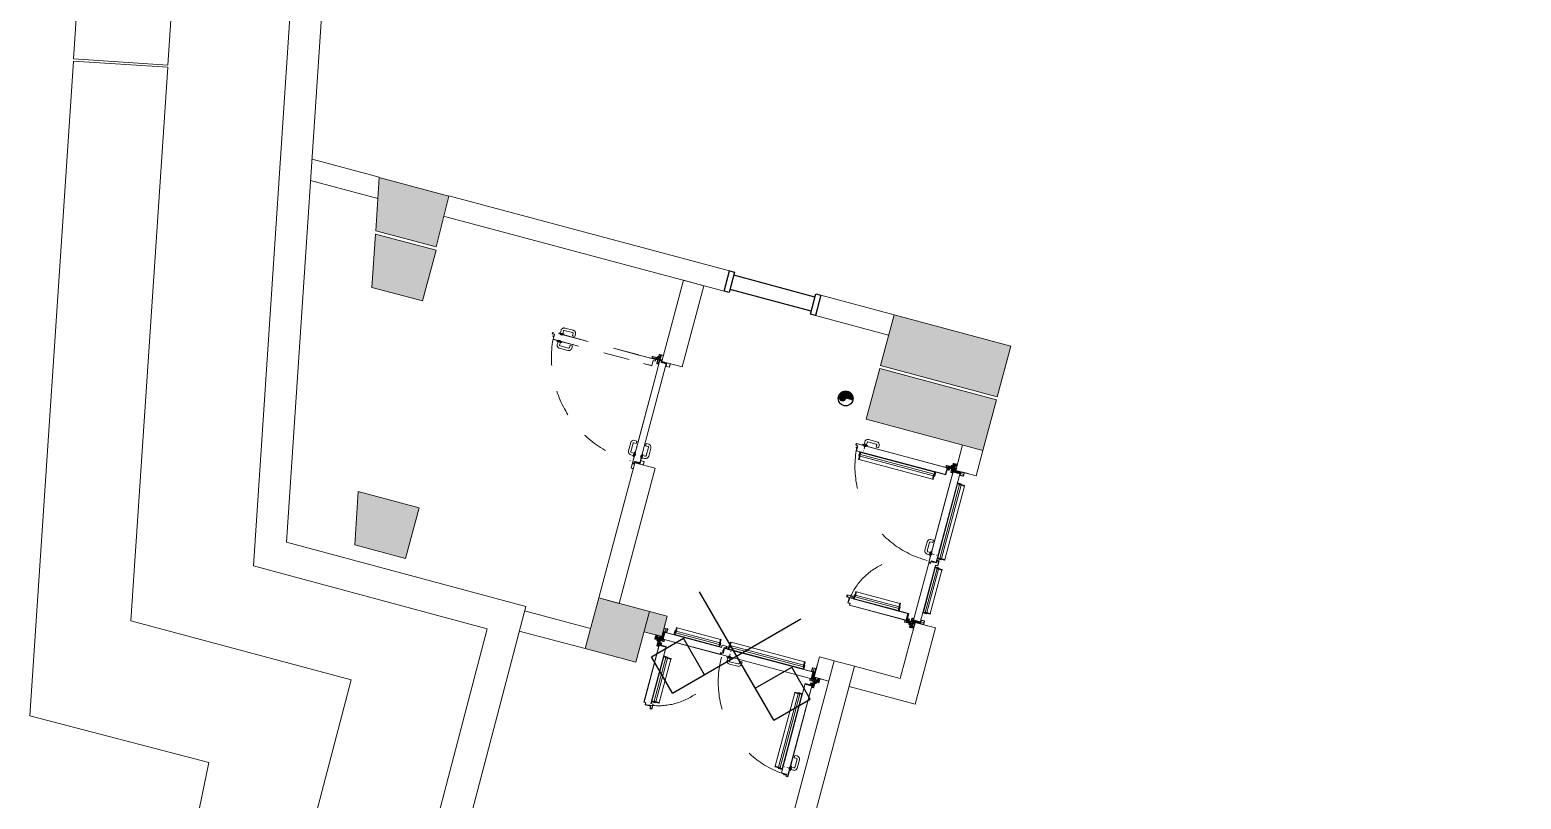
# Model space of a CAD drawing. Header units: centimetres. Extents: x 139057 to 200038, y 34824 to 80516.
# Drawn here: x 166048 to 167469, y 69560 to 70294 of the extents above; entities that cross this region are included whole.
import ezdxf

# ---------------------------------------------------------------- set-up
doc = ezdxf.new("R2010")
doc.units = ezdxf.units.CM
doc.header["$LTSCALE"] = 100
for name, pattern in [('DASHDOT', [2.35, 1.25, -0.5, 0.1, -0.5]), ('HIDDEN', [0.5, 0.25, -0.25]), ('TRATTEGGIATA', [0.75, 0.5, -0.25]), ('TRATTO-PUNTO', [1, 0.5, -0.25, 0, -0.25])]:
    doc.linetypes.add(name, pattern=pattern)
doc.layers.get('0').update_dxf_attribs({"lineweight": 0})
for name, color, linetype, lineweight in [('410_STRUTTURE_001-AM_0', 7, 'Continuous', 0), ('430_TAVOLATI_001-AM_0', 3, 'Continuous', 0), ('441_SERRAMENTI_001-AM_0', 1, 'Continuous', 0)]:
    doc.layers.add(name, color=color, linetype=linetype, lineweight=lineweight)
for name, color, linetype in [('A-100-SIMB', 2, 'Continuous'), ('A-GRIGLIATI', 8, 'Continuous'), ('FOROMETRIE AREA G', 251, 'Continuous'), ('Layer1', 7, 'Continuous'), ('Layer2', 2, 'Continuous'), ('Layer3', 7, 'Continuous'), ('P1$0$A-BYND', 7, 'Continuous')]:
    doc.layers.add(name, color=color, linetype=linetype)

# ---------------------------------------------------------------- blocks, each defined once
blk = doc.blocks.new('CRN190C')
at = {"layer": 'Layer1', "color": 9}
for p, q in [((-28, 11), (-28, -6)), ((-28, 11), (-27, 11)), ((-27, 11), (-27, -4)), ((-5, 0), (-5, -4)), ((-5, 0), (5, 0)), ((-3, 0), (-3, -4)), ((3, 0), (3, -4)), ((5, 0), (5, -4)), ((12, 11), (12, -4)), ((12, 11), (13, 11)), ((13, 11), (13, -6)), ((-28, -6), (-5, -6)), ((-27, -4), (-5, -4)), ((-5, -6), (5, -6)), ((12, -4), (5, -4)), ((5, -6), (12, -6))]:
    blk.add_line(p, q, dxfattribs=at)
for centre, radius, start, end in [((-28, -6), 0.5, 180, 270), ((-5, -4), 2, 270, 0), ((-5, -4), 0.5, 270, 0), ((5, -4), 2, 180, 270), ((5, -4), 0.5, 180, 270), ((12, -6), 0.5, 270, 0)]:
    blk.add_arc(centre, radius, start, end, dxfattribs=at)
at = {"layer": 'Layer2', "color": 9}
for p, q in [((-4, 0), (-3, 0)), ((4, 0), (3, 0)), ((-4, -1), (-3, 0)), ((-3, -2), (-4, -1)), ((-3, -2), (-4, -2)), ((-4, -3), (-3, -2)), ((-4, -2), (-3, -2)), ((-3, -4), (-4, -3)), ((-4, -5), (-3, -4)), ((-3, -4), (-4, -4)), ((-4, -4), (-3, -4)), ((-4, -5), (-4, -5)), ((3, -1), (4, 0)), ((4, -2), (3, -1)), ((4, -2), (3, -2)), ((3, -3), (4, -2)), ((3, -2), (4, -2)), ((4, -4), (3, -3)), ((4, -4), (3, -4)), ((3, -5), (4, -4)), ((3, -4), (4, -4)), ((4, -6), (4, -5)), ((4, -6), (4, -6))]:
    blk.add_line(p, q, dxfattribs=at)
blk = doc.blocks.new('COPRITESTA1C')
for p, q in [((0, 0), (0, -10)), ((0, 0), (21, 0)), ((21, 0), (21, -15)), ((-1, -10), (-1, -20)), ((-1, -10), (0, -10)), ((-1, -20), (16, -20))]:
    blk.add_line(p, q)
at = {"linetype": 'TRATTEGGIATA', "ltscale": 10}
for p, q in [((19.5, 0), (19.5, -15)), ((-1, -18.5), (16, -18.5))]:
    blk.add_line(p, q, dxfattribs=at)
blk.add_arc((16, -15), 3.5, 270, 0, dxfattribs=at)
blk.add_arc((16, -15), 5, 270, 0)
blk = doc.blocks.new('VTR0210A')
at = {"layer": 'Layer1', "color": 9}
for p, q in [((-33, -2), (-32, 4)), ((-33, 3), (-32, 4)), ((-33, 3), (-33, -2)), ((-32, -4), (-32, 4)), ((-32, 4), (-32, 3)), ((-32, 4), (-31, 3)), ((-32, 3), (-32, 4)), ((-31, -4), (-30, 4)), ((-31, 3), (-30, 4)), ((-30, -4), (-30, 4)), ((-30, 4), (-30, 3)), ((-30, 3), (-30, 4)), ((-30, 4), (-29, 3)), ((-29, -4), (-28, 4)), ((-29, 3), (-28, 4)), ((-28, -4), (-28, 4)), ((-28, 4), (-28, 3)), ((-28, 4), (-27, 3)), ((-28, 3), (-28, 4)), ((-27, -4), (-26, 4)), ((-27, 3), (-26, 4)), ((-26, -4), (-26, 4)), ((-26, 4), (-26, 3)), ((-26, 3), (-26, 4)), ((-26, 4), (-25, 3)), ((-25, -4), (-24, 4)), ((-25, 3), (-24, 4)), ((-24, 4), (-24, 3)), ((-24, -4), (-24, 4)), ((-24, 4), (-23, 3)), ((-24, 3), (-24, 4)), ((-23, -4), (-22, 4)), ((-23, 3), (-22, 4)), ((-22, -4), (-22, 4)), ((-22, 4), (-22, 3)), ((-22, 3), (-22, 4)), ((-22, 4), (-21, 3)), ((-21, -4), (-20, 4)), ((-21, 3), (-20, 4)), ((-20, -4), (-20, 4)), ((-20, 4), (-20, 3)), ((-20, 3), (-20, 4)), ((-20, 4), (-19, 3)), ((-19, -4), (-18, 4)), ((-19, 3), (-18, 4)), ((-18, -4), (-18, 4)), ((-18, 4), (-18, 3)), ((-18, 3), (-18, 4)), ((-18, 4), (-17, 3)), ((-17, -4), (-16, 4)), ((-17, 3), (-16, 4)), ((-16, -4), (-16, 4)), ((-16, 4), (-16, 3)), ((-16, 3), (-16, 4)), ((-16, 4), (-15, 3)), ((-15, -4), (-14, 4)), ((-15, 3), (-14, 4)), ((-14, -4), (-14, 4)), ((-14, 4), (-14, 3)), ((-14, 4), (-13, 3)), ((-14, 3), (-14, 4)), ((-13, -4), (-12, 4)), ((-13, 3), (-12, 4)), ((-12, -4), (-12, 4)), ((-12, 4), (-12, 3)), ((-12, 4), (-11, 3)), ((-12, 3), (-12, 4)), ((-11, -4), (-10, 4)), ((-11, 3), (-10, 4)), ((-10, 4), (-10, 3)), ((-10, 3), (-10, 4)), ((-8, 4), (-9, 4)), ((-8, 6), (-1, 6)), ((-8, 6), (-8, -6)), ((-5, 3), (-6, 0)), ((-6, 0), (-5, -3)), ((-5, 3), (-5, -3)), ((0, 3), (-5, 3)), ((0, 6), (0, -6)), ((-33, -2), (-32, -4)), ((-32, -4), (-32, -3)), ((-32, -3), (-31, -4)), ((-31, -4), (-30, -3)), ((-30, -3), (-30, -4)), ((-30, -4), (-30, -3)), ((-30, -3), (-29, -4)), ((-29, -4), (-28, -3)), ((-28, -3), (-28, -4)), ((-28, -3), (-27, -4)), ((-28, -4), (-28, -3)), ((-27, -4), (-26, -3)), ((-26, -3), (-26, -4)), ((-26, -4), (-26, -3)), ((-26, -3), (-25, -4)), ((-25, -4), (-24, -3)), ((-24, -3), (-24, -4)), ((-24, -3), (-23, -4)), ((-24, -4), (-24, -3)), ((-23, -4), (-22, -3)), ((-22, -3), (-22, -4)), ((-22, -3), (-21, -4)), ((-22, -4), (-22, -3)), ((-21, -4), (-20, -3)), ((-20, -3), (-20, -4)), ((-20, -3), (-19, -4)), ((-20, -4), (-20, -3)), ((-19, -4), (-18, -3)), ((-18, -3), (-17, -4)), ((-18, -4), (-18, -3)), ((-18, -3), (-18, -4)), ((-17, -4), (-16, -3)), ((-16, -3), (-16, -4)), ((-16, -3), (-15, -4)), ((-16, -4), (-16, -3)), ((-15, -4), (-14, -3)), ((-14, -3), (-13, -4)), ((-14, -3), (-14, -4)), ((-14, -4), (-14, -3)), ((-13, -4), (-12, -3)), ((-12, -3), (-12, -4)), ((-12, -3), (-11, -4)), ((-12, -4), (-12, -3)), ((-11, -4), (-10, -3)), ((-10, -3), (-10, -4)), ((-8, -4), (-10, -4)), ((-8, -6), (-1, -6)), ((0, -3), (-5, -3))]:
    blk.add_line(p, q, dxfattribs=at)
for centre, start, end in [((-32, 3), 153.4349, 180), ((-9, 3), 90, 153.4349), ((-1, 6), 0, 90), ((-32, -2), 180, 206.5651), ((-10, -3), 206.5651, 270), ((-1, -6), 270, 0)]:
    blk.add_arc(centre, 0.8, start, end, dxfattribs=at)
at = {"layer": 'Layer3', "color": 9, "linetype": 'TRATTEGGIATA', "ltscale": 3}
for p, q in [((1, 0), (-37, 0)), ((-32, -3), (-31, 3)), ((-32, -3), (-32, 3)), ((-30, -3), (-30, 3)), ((-30, -3), (-29, 3)), ((-28, -3), (-28, 3)), ((-28, -3), (-27, 3)), ((-26, -3), (-26, 3)), ((-26, -3), (-25, 3)), ((-24, -3), (-24, 3)), ((-24, -3), (-23, 3)), ((-22, -3), (-22, 3)), ((-22, -3), (-21, 3)), ((-20, -3), (-20, 3)), ((-20, -3), (-19, 3)), ((-18, -3), (-18, 3)), ((-18, -3), (-17, 3)), ((-16, -3), (-16, 3)), ((-16, -3), (-15, 3)), ((-14, -3), (-14, 3)), ((-14, -3), (-13, 3)), ((-12, -3), (-12, 3)), ((-12, -3), (-11, 3)), ((-10, -3), (-10, 3))]:
    blk.add_line(p, q, dxfattribs=at)
blk = doc.blocks.new('COPRITESTA2C')
for p, q in [((0, 0), (44, 0)), ((0, 0), (0, -10)), ((44, 0), (44, -15)), ((-1, -10), (-1, -20)), ((-1, -10), (0, -10)), ((-1, -20), (39, -20))]:
    blk.add_line(p, q)
at = {"linetype": 'TRATTEGGIATA', "ltscale": 10}
for p, q in [((42.5, 0), (42.5, -15)), ((-1, -18.5), (39, -18.5))]:
    blk.add_line(p, q, dxfattribs=at)
blk.add_arc((39, -15), 5, 270, 0)
blk.add_arc((39, -15), 3.5, 270, 0, dxfattribs=at)
blk = doc.blocks.new('rf')
at = {"layer": 'Layer1', "color": 9, "linetype": 'Continuous'}
for p, q in [((-5, -126), (-5, 0)), ((0, 0), (-5, 0)), ((0, -125), (0, 0)), ((8, -130), (-1, -130)), ((7, -125), (0, -125)), ((12, -117), (7, -117)), ((7, -125), (7, -117)), ((30, -130), (8, -130)), ((12, -126), (12, -117)), ((24, -125), (12, -125)), ((24, -126), (24, -117)), ((29, -117), (24, -117)), ((31, -130), (28, -130)), ((29, -125), (29, -117)), ((30, -125), (29, -125)), ((30, -125), (30, -103)), ((35, -103), (30, -103)), ((35, -126), (35, -103))]:
    blk.add_line(p, q, dxfattribs=at)
for centre, start, end in [((-1, -126), 180, 270), ((8, -126), 270, 0), ((28, -126), 180, 270), ((31, -126), 270, 0)]:
    blk.add_arc(centre, 4, start, end, dxfattribs=at)
at = {"layer": 'Layer2', "color": 9, "linetype": 'Continuous'}
for p, q in [((12, -117), (10, -118)), ((10, -118), (12, -119)), ((12, -119), (10, -120)), ((10, -120), (12, -121)), ((12, -121), (10, -122)), ((10, -122), (12, -123)), ((12, -123), (10, -124)), ((10, -124), (12, -125)), ((12, -125), (10, -126)), ((10, -126), (11, -127)), ((11, -127), (10, -128)), ((10, -128), (11, -128)), ((25, -117), (24, -118)), ((24, -118), (26, -118)), ((26, -118), (24, -120)), ((26, -120), (24, -122)), ((24, -120), (26, -120)), ((24, -122), (26, -122)), ((26, -122), (24, -124)), ((26, -124), (24, -126)), ((24, -124), (26, -124)), ((24, -126), (26, -126)), ((26, -126), (25, -127)), ((25, -128), (26, -128)), ((26, -128), (26, -129))]:
    blk.add_line(p, q, dxfattribs=at)
blk = doc.blocks.new('PORTA 150')
at = {"linetype": 'Continuous', "ltscale": 10}
for p, q in [((0, 1494), (0, 1590)), ((-45, 1525), (-42, 1525)), ((-44, 1524), (-44, 1526)), ((-34, 1517), (-26, 1514)), ((-32, 1517), (-26, 1514)), ((-32, 1517), (-26, 1514)), ((-31, 1530), (-24, 1533)), ((-31, 1520), (-24, 1516)), ((-28, 1511), (-28, 1472)), ((-25, 1513), (-25, 1472)), ((-25, 1513), (-25, 1472)), ((-22, 1516), (-22, 1556)), ((-22, 1535), (-20, 1535)), ((-22, 1524), (-20, 1524)), ((-20, 1516), (-22, 1516)), ((-22, 920), (-22, 1508)), ((-3, 1508), (-22, 1508)), ((-21, 921), (-21, 1507)), ((-4, 1507), (-21, 1507)), ((-20, 1516), (-20, 1556)), ((-4, 1505), (-20, 1505)), ((-20, 1504), (-20, 1505)), ((-5, 1504), (-20, 1504)), ((-19, 1559), (0, 1559)), ((0, 1557), (-19, 1557)), ((-19, 1515), (-3, 1515)), ((-19, 1514), (-3, 1514)), ((-5, 1487), (-5, 1504)), ((45, 1487), (-5, 1487)), ((-4, 1488), (-4, 1507)), ((-3, 1492), (-4, 1492)), ((45, 1488), (-4, 1488)), ((-3, 1508), (-3, 1492)), ((-2, 1494), (-2, 1513)), ((-2, 1513), (0, 1513)), ((0, 1500), (-2, 1500)), ((0, 1500), (120, 1500)), ((2, 1493), (5, 1495)), ((6, 1493), (3, 1492)), ((6, 1495), (47, 1495)), ((47, 1494), (6, 1494)), ((12, 1493), (12, 1491)), ((42, 1493), (12, 1493)), ((42, 1491), (12, 1491)), ((23, 1498), (21, 1495)), ((24, 1497), (22, 1494)), ((23, 1498), (32, 1498)), ((24, 1497), (23, 1498)), ((31, 1497), (24, 1497)), ((31, 1497), (32, 1498)), ((31, 1497), (33, 1494)), ((32, 1498), (34, 1495)), ((42, 1493), (42, 1491)), ((45, 925), (45, 1488)), ((45, 924), (45, 1487)), ((48, 1466), (48, 1495)), ((50, 1492), (50, 1466)), ((51, 1465), (80, 1465)), ((80, 1463), (51, 1463)), ((53, 1465), (53, 1463)), ((79, 1465), (79, 1463)), ((82, 1466), (82, 1495)), ((82, 1466), (82, 1495)), ((82, 1495), (83, 1495)), ((83, 1466), (83, 1500)), ((84, 1381), (84, 952)), ((117, 1381), (117, 952)), ((-22, 920), (-4, 920)), ((-22, -8), (-22, 913)), ((-3, 913), (-22, 913)), ((-21, 921), (-3, 921)), ((-21, -7), (-21, 913)), ((-4, 913), (-21, 913)), ((-5, 910), (-20, 910)), ((-20, 910), (-20, 910)), ((-4, 910), (-20, 910)), ((-5, 910), (-5, 893)), ((45, 893), (-5, 893)), ((-4, 920), (-4, 900)), ((-4, 893), (-4, 913)), ((-4, 900), (14, 900)), ((-3, 898), (-4, 898)), ((45, 893), (-4, 893)), ((-3, 921), (-3, 900)), ((-3, 898), (-3, 913)), ((-3, 900), (14, 900)), ((31, 894), (7, 894)), ((7, 894), (7, 893)), ((14, 894), (14, 905)), ((17, 905), (14, 905)), ((17, 894), (17, 905)), ((27, 894), (17, 904)), ((20, 900), (51, 900)), ((21, 900), (50, 900)), ((27, 894), (27, 894)), ((31, 894), (31, 894)), ((31, 894), (31, 893)), ((68, 925), (45, 925)), ((67, 924), (45, 924)), ((45, 13), (45, 893)), ((45, 12), (45, 893)), ((48, 880), (62, 880)), ((48, 880), (48, 873)), ((68, 873), (48, 873)), ((54, 879), (49, 879)), ((49, 879), (49, 874)), ((67, 874), (49, 874)), ((50, 900), (50, 880)), ((51, 900), (51, 881)), ((51, 881), (62, 881)), ((54, 880), (54, 879)), ((62, 881), (62, 880)), ((67, 924), (67, 874)), ((68, 925), (68, 873)), ((84, 124), (84, 848)), ((117, 124), (117, 848)), ((-28, -11), (-28, 28)), ((-25, 30), (-22, 30)), ((-25, -13), (-25, 30)), ((-25, -13), (-25, 28)), ((-5, 13), (-5, -4)), ((45, 13), (-5, 13)), ((-4, -7), (-4, 12)), ((45, 12), (-4, 12)), ((-3, 8), (-4, 8)), ((-3, -8), (-3, 8)), ((-2, 6), (-2, -13)), ((0, -90), (0, 6)), ((0, 0), (120, 0)), ((2, 7), (5, 5)), ((6, 7), (3, 8)), ((47, 6), (6, 6)), ((6, 5), (47, 5)), ((23, 2), (21, 5)), ((24, 3), (22, 6)), ((24, 3), (23, 2)), ((23, 2), (32, 2)), ((31, 3), (24, 3)), ((31, 3), (33, 6)), ((31, 3), (32, 2)), ((32, 2), (34, 5)), ((48, 34), (48, 8)), ((50, 8), (50, 34)), ((80, 37), (51, 37)), ((51, 35), (80, 35)), ((53, 35), (53, 37)), ((79, 35), (79, 37)), ((82, 34), (82, 5)), ((82, 5), (83, 5)), ((83, 0), (83, 34)), ((-45, -25), (-42, -25)), ((-44, -24), (-44, -26)), ((-36, -15), (-28, -11)), ((-34, -17), (-26, -14)), ((-32, -17), (-26, -14)), ((-32, -17), (-26, -14)), ((-32, -33), (-26, -36)), ((-31, -20), (-24, -16)), ((-31, -30), (-24, -33)), ((-31, -34), (-26, -36)), ((-28, -38), (-28, -53)), ((-25, -53), (-28, -53)), ((-25, -37), (-25, -53)), ((-25, -37), (-25, -55)), ((-25, -55), (-22, -55)), ((-22, -37), (-22, -55)), ((-4, -7), (-21, -7)), ((-3, -8), (-22, -8)), ((-22, -56), (-22, -16)), ((-20, -16), (-22, -16)), ((-22, -24), (-20, -24)), ((-22, -35), (-20, -35)), ((-5, -4), (-20, -4)), ((-20, -4), (-20, -5)), ((-4, -5), (-20, -5)), ((-20, -56), (-20, -16)), ((-19, -14), (-3, -14)), ((-19, -15), (-3, -15)), ((0, -57), (-19, -57)), ((-19, -59), (0, -59)), ((-2, -13), (0, -13))]:
    blk.add_line(p, q, dxfattribs=at)
at = {"color": 252, "linetype": 'Continuous', "ltscale": 10}
for p, q in [((-695, 1413), (-695, 1433)), ((-688, 1433), (-695, 1433)), ((-694, 1414), (-694, 1432)), ((-689, 1432), (-694, 1432)), ((-689, 1428), (-689, 1432)), ((-688, 1428), (-689, 1428)), ((-688, 1420), (-688, 1433)), ((-669, 1432), (-688, 1432)), ((-687, 1431), (-687, 1420)), ((-668, 1431), (-687, 1431)), ((-648, 1485), (-669, 1485)), ((-669, 1485), (-669, 1432)), ((-647, 1484), (-668, 1484)), ((-668, 1484), (-668, 1431)), ((-61, 1503), (-648, 1503)), ((-648, 1503), (-648, 1485)), ((-62, 1502), (-647, 1502)), ((-647, 1502), (-647, 1484)), ((-644, 1414), (-644, 1437)), ((-643, 1413), (-643, 1436)), ((-82, 1436), (-643, 1436)), ((-81, 1435), (-643, 1435)), ((-628, 1398), (-628, 1436)), ((-622, 1363), (-622, 1436)), ((-619, 1413), (-619, 1436)), ((-184, 1432), (-619, 1432)), ((-184, 1413), (-184, 1435)), ((-181, 1362), (-181, 1435)), ((-175, 1397), (-175, 1435)), ((-82, 1436), (-82, 1486)), ((-82, 1486), (-64, 1486)), ((-81, 1435), (-81, 1486)), ((-62, 1486), (-81, 1486)), ((-76, 1485), (-76, 1486)), ((-61, 1485), (-76, 1485)), ((-64, 1501), (-64, 1501)), ((-64, 1486), (-64, 1501)), ((-64, 1486), (-64, 1501)), ((-62, 1486), (-62, 1502)), ((-61, 1485), (-61, 1503)), ((-643, 1413), (-695, 1413)), ((-644, 1414), (-694, 1414)), ((-687, 1420), (-688, 1420)), ((-627, 1397), (-622, 1397)), ((-617, 1362), (-621, 1362)), ((-616, 1413), (-619, 1413)), ((-616, 1363), (-616, 1413)), ((-185, 1412), (-616, 1412)), ((-187, 1396), (-616, 1396)), ((-187, 1362), (-616, 1362)), ((-187, 1362), (-187, 1412)), ((-186, 1361), (-182, 1361)), ((-176, 1396), (-181, 1396)), ((-982, 15), (-982, -3)), ((-966, 15), (-982, 15)), ((-981, 14), (-981, -2)), ((-981, 14), (-962, 14)), ((-979, 14), (-979, -1)), ((-978, 14), (-978, -1)), ((-978, 14), (-961, 14)), ((-962, 35), (-973, 35)), ((-973, 35), (-973, 32)), ((-962, 32), (-973, 32)), ((-962, 46), (-972, 35)), ((-966, 15), (-966, 14)), ((-962, 65), (-81, 65)), ((-962, 65), (-962, 14)), ((-962, 64), (-82, 64)), ((-962, 46), (-962, 46)), ((-961, 64), (-961, 14)), ((-928, 103), (-928, 65)), ((-927, 104), (-922, 104)), ((-922, 138), (-922, 65)), ((-917, 139), (-921, 139)), ((-919, 88), (-919, 65)), ((-916, 88), (-919, 88)), ((-190, 68), (-919, 68)), ((-916, 138), (-916, 88)), ((-193, 105), (-916, 105)), ((-191, 89), (-916, 89)), ((-193, 138), (-193, 89)), ((-190, 88), (-190, 65)), ((-187, 138), (-187, 65)), ((-182, 105), (-187, 105)), ((-181, 104), (-181, 65)), ((-82, 64), (-82, 14)), ((-82, 14), (-64, 14)), ((-81, 65), (-81, 14)), ((-81, 14), (-62, 14)), ((-61, 15), (-76, 15)), ((-76, 15), (-76, 14)), ((-64, 14), (-64, -1)), ((-64, 14), (-64, -1)), ((-62, 14), (-62, -2)), ((-61, 15), (-61, -3)), ((-61, -3), (-982, -3)), ((-62, -2), (-981, -2)), ((-979, -1), (-978, -1)), ((-99, -6), (-99, -3)), ((-56, -6), (-99, -6)), ((-56, -7), (-97, -7)), ((-97, -7), (-97, -10)), ((-57, -10), (-97, -10)), ((-64, -1), (-64, -1)), ((-53, -17), (-57, -10)), ((-51, -14), (-55, -7)), ((-51, -15), (-55, -7)), ((-52, -13), (-55, -7)), ((-49, -12), (-52, -6))]:
    blk.add_line(p, q, dxfattribs=at)
at = {"color": 252}
for p, q in [((-56, 1506), (-99, 1506)), ((-99, 1506), (-99, 1503)), ((-56, 1503), (-99, 1503)), ((-57, 1510), (-97, 1510)), ((-97, 1507), (-97, 1510)), ((-56, 1507), (-97, 1507)), ((-53, 1517), (-57, 1510)), ((-51, 1515), (-55, 1507)), ((-51, 1514), (-55, 1507)), ((-52, 1513), (-55, 1507)), ((-49, 1512), (-52, 1506)), ((-56, -3), (-99, -3))]:
    blk.add_line(p, q, dxfattribs=at)
for p, q in [((-36, 1515), (-28, 1511)), ((-32, 1536), (-28, 1538)), ((-32, 1533), (-26, 1536)), ((-31, 1534), (-26, 1536)), ((-28, 1538), (-28, 1553)), ((-25, 1553), (-28, 1553)), ((-25, 1472), (-28, 1472)), ((-25, 1537), (-25, 1555)), ((-25, 1555), (-22, 1555)), ((-25, 1537), (-25, 1553)), ((-25, 1472), (-22, 1472)), ((-22, 1537), (-22, 1555)), ((-22, 1513), (-22, 1470)), ((-25, 28), (-28, 28)), ((-22, -13), (-22, 30))]:
    blk.add_line(p, q)
at = {"color": 9, "linetype": 'Continuous', "ltscale": 10}
for p, q in [((83, 1393), (45, 1393)), ((117, 1387), (45, 1387)), ((67, 1384), (45, 1384)), ((49, 1384), (49, 949)), ((68, 1383), (68, 949)), ((117, 1381), (68, 1381)), ((84, 1392), (84, 1387)), ((118, 1382), (118, 1386)), ((68, 949), (45, 949)), ((117, 946), (45, 946)), ((83, 940), (45, 940)), ((83, 860), (45, 860)), ((117, 854), (45, 854)), ((117, 952), (68, 952)), ((84, 941), (84, 946)), ((84, 859), (84, 854)), ((118, 951), (118, 947)), ((118, 849), (118, 853)), ((68, 851), (45, 851)), ((49, 121), (49, 851)), ((68, 122), (68, 851)), ((117, 848), (68, 848)), ((-193, 138), (-916, 138)), ((-192, 139), (-188, 139)), ((12, 7), (12, 9)), ((42, 9), (12, 9)), ((42, 7), (12, 7)), ((42, 7), (42, 9)), ((67, 121), (45, 121)), ((117, 118), (45, 118)), ((83, 112), (45, 112)), ((117, 124), (68, 124)), ((84, 113), (84, 118)), ((118, 123), (118, 119)), ((-32, -36), (-28, -38))]:
    blk.add_line(p, q, dxfattribs=at)
at = {"linetype": 'Continuous'}
for p, q in [((45, 956), (45, 986)), ((-31, 837), (-19, 837)), ((-31, 821), (-19, 821))]:
    blk.add_line(p, q, dxfattribs=at)
at = {"color": 9, "linetype": 'Continuous'}
for p, q in [((-88, 811), (-88, 729)), ((-65, 811), (-65, 729)), ((-32, 841), (-58, 841)), ((-32, 818), (-58, 818)), ((-35, 722), (-58, 722)), ((-35, 722), (-35, 699)), ((-31, 809), (-31, 850)), ((-31, 819), (-31, 840)), ((-31, 839), (-31, 819)), ((-30, 809), (-30, 850)), ((-22, 852), (-29, 852)), ((-22, 851), (-29, 851)), ((-22, 808), (-29, 808)), ((-22, 807), (-29, 807)), ((-23, 841), (-23, 817)), ((-23, 841), (-22, 841)), ((-23, 817), (-22, 817)), ((-22, 851), (-22, 852)), ((-22, 841), (-22, 817)), ((-22, 807), (-22, 808)), ((-21, 841), (-21, 817)), ((-21, 841), (-20, 841)), ((-21, 817), (-20, 817)), ((-20, 841), (-20, 817)), ((-20, 840), (-20, 818)), ((-20, 840), (-19, 840)), ((-20, 818), (-19, 818)), ((-19, 840), (-19, 818)), ((-19, 839), (-19, 820)), ((-19, 839), (-17, 839)), ((-19, 820), (-17, 820)), ((-16, 838), (-16, 821)), ((-35, 699), (-58, 699))]:
    blk.add_line(p, q, dxfattribs=at)
at = {"linetype": 'DASHDOT', "ltscale": 0.4}
blk.add_line((-41, 829), (51, 829), dxfattribs=at)
at = {"color": 252, "linetype": 'Continuous'}
for p, q in [((-962, 51), (-962, 51)), ((-962, 51), (-962, 51)), ((-907, 0), (-907, 2)), ((-906, 3), (-889, 3)), ((-888, 0), (-888, 2)), ((-920, -3), (-920, -10)), ((-919, -3), (-920, -3)), ((-919, -3), (-919, -10)), ((-877, -11), (-918, -11)), ((-877, -12), (-918, -12)), ((-910, -2), (-886, -2)), ((-910, -3), (-910, -2)), ((-910, -3), (-886, -3)), ((-910, -3), (-886, -3)), ((-910, -4), (-910, -3)), ((-910, -4), (-886, -4)), ((-909, 0), (-887, 0)), ((-909, -1), (-909, 0)), ((-909, -1), (-887, -1)), ((-909, -14), (-909, -39)), ((-908, -12), (-888, -12)), ((-887, -13), (-908, -13)), ((-907, 0), (-888, 0)), ((-906, -13), (-906, 0)), ((-890, -13), (-890, 0)), ((-887, -1), (-887, 0)), ((-886, -3), (-886, -2)), ((-886, -4), (-886, -3)), ((-886, -14), (-886, -39)), ((-879, -46), (-798, -46)), ((-879, -69), (-798, -69)), ((-877, -3), (-877, -10)), ((-875, -3), (-877, -3)), ((-875, -3), (-875, -10)), ((-791, -16), (-768, -16)), ((-791, -16), (-791, -39)), ((-768, -16), (-768, -39))]:
    blk.add_line(p, q, dxfattribs=at)
at = {"color": 252, "linetype": 'DASHDOT', "ltscale": 0.4}
blk.add_line((-898, -22), (-898, 70), dxfattribs=at)
at = {"color": 9, "linetype": 'Continuous', "ltscale": 10}
for points in [[(50, 1496), (50, 1481), (82, 1481), (82, 1496)], [(50, 1481), (50, 1466), (82, 1466), (82, 1481)], [(50, 19), (50, 34), (82, 34), (82, 19)], [(50, 4), (50, 19), (82, 19), (82, 4)]]:
    blk.add_lwpolyline(points, close=True, dxfattribs=at)
at = {"linetype": 'Continuous', "ltscale": 10}
for centre, radius in [((-44, 1525), 9), ((-44, 1525), 7.5), ((-44, 1525), 7.25), ((-44, -25), 9), ((-44, -25), 7.5), ((-44, -25), 7.25)]:
    blk.add_circle(centre, radius, dxfattribs=at)
at = {"linetype": 'HIDDEN', "ltscale": 20}
for centre, radius, start, end in [((-43, 1525), 625, 183.671, 269.5843), ((-44, -25), 925, 90, 177.5141)]:
    blk.add_arc(centre, radius, start, end, dxfattribs=at)
at = {"linetype": 'Continuous', "ltscale": 10}
for centre, radius, start, end in [((-44, 1525), 12.5, 66.6025, 18.12), ((-44, 1525), 9.5, 66.6025, 18.12), ((-31, 1529), 4, 115.7983, 198.12), ((-31, 1521), 4, 228.9946, 244.2017), ((-31, 1529), 1, 115.7983, 198.12), ((-31, 1521), 1, 161.88, 244.2017), ((-26, 1513), 1, 0, 64.2017), ((-26, 1513), 4, 0, 64.2017), ((-19, 1556), 3, 90, 180), ((-19, 1517), 3, 180, 270), ((-19, 1556), 1.5, 90, 180), ((-19, 1517), 1.5, 180, 270), ((-3, 1512), 3, 0, 90), ((-3, 1512), 1.5, 0, 90), ((1, 1494), 3, 180, 305), ((1, 1494), 1.5, 180, 305), ((6, 1492), 3, 90, 125), ((6, 1492), 1.5, 90, 125), ((20, 1497), 1.5, 270, 315), ((20, 1497), 3, 270, 315), ((35, 1497), 3, 225, 270), ((35, 1497), 1.5, 225, 270), ((47, 1492), 3, 0, 90), ((47, 1492), 1.5, 0, 90), ((51, 1466), 3, 180, 270), ((51, 1466), 1.5, 180, 270), ((80, 1466), 1.5, 270, 0), ((80, 1466), 3, 270, 0), ((1, 6), 3, 55, 180), ((1, 6), 1.5, 55, 180), ((6, 8), 3, 235, 270), ((6, 8), 1.5, 235, 270), ((20, 3), 3, 45, 90), ((20, 3), 1.5, 45, 90), ((35, 3), 3, 90, 135), ((35, 3), 1.5, 90, 135), ((47, 8), 1.5, 270, 0), ((47, 8), 3, 270, 0), ((51, 34), 3, 90, 180), ((51, 34), 1.5, 90, 180), ((80, 34), 3, 0, 90), ((80, 34), 1.5, 0, 90), ((-44, -25), 12.5, 341.88, 293.3975), ((-44, -25), 9.5, 341.88, 293.3975), ((-35, -44), 11, 64.2017, 113.3975), ((-35, -44), 8, 64.2017, 113.3975), ((-31, -29), 4, 161.88, 244.2017), ((-31, -21), 4, 115.7983, 131.0054), ((-31, -21), 1, 115.7983, 198.12), ((-26, -37), 1, 0, 64.2017), ((-26, -37), 0.8, 0, 64.2017), ((-26, -37), 4, 0, 64.2017), ((-19, -17), 3, 90, 180), ((-19, -56), 3, 180, 270), ((-19, -17), 1.5, 90, 180), ((-19, -56), 1.5, 180, 270), ((-3, -12), 1.5, 270, 0), ((-3, -12), 3, 270, 0)]:
    blk.add_arc(centre, radius, start, end, dxfattribs=at)
at = {"color": 252}
blk.add_arc((-56, 1507), 4, 270, 334.2017, dxfattribs=at)
for centre, radius, start, end in [((-35, 1544), 11, 246.6025, 295.7983), ((-35, 1544), 8, 246.6025, 295.7983), ((-26, 1537), 0.8, 295.7983, 0), ((-26, 1537), 1, 295.7983, 0), ((-26, 1513), 0.8, 0, 64.2017), ((-26, 1537), 4, 295.7983, 0), ((-26, -13), 1, 295.7983, 0), ((-26, -13), 0.8, 295.7983, 0), ((-26, -13), 4, 295.7983, 0)]:
    blk.add_arc(centre, radius, start, end)
at = {"color": 252, "linetype": 'Continuous', "ltscale": 10}
for centre, radius, start, end in [((-627, 1398), 1, 180, 270), ((-621, 1363), 1, 180, 270), ((-617, 1363), 1, 270, 0), ((-186, 1362), 1, 180, 270), ((-185, 1413), 1, 270, 0), ((-182, 1362), 1, 270, 0), ((-176, 1397), 1, 270, 0), ((-927, 103), 1, 90, 180), ((-921, 138), 1, 90, 180), ((-917, 138), 1, 0, 90), ((-191, 88), 1, 0, 90), ((-182, 104), 1, 0, 90), ((-56, -7), 4, 25.7983, 90)]:
    blk.add_arc(centre, radius, start, end, dxfattribs=at)
at = {"color": 9, "linetype": 'Continuous', "ltscale": 10}
for centre, start, end in [((67, 1383), 0, 90), ((83, 1392), 0, 90), ((117, 1386), 0, 90), ((117, 1382), 270, 0), ((83, 941), 270, 0), ((83, 859), 0, 90), ((117, 951), 0, 90), ((117, 947), 270, 0), ((117, 853), 0, 90), ((117, 849), 270, 0), ((-192, 138), 90, 180), ((-188, 138), 0, 90), ((67, 122), 270, 0), ((83, 113), 270, 0), ((117, 123), 0, 90), ((117, 119), 270, 0), ((-31, -29), 161.88, 244.2017)]:
    blk.add_arc(centre, 1, start, end, dxfattribs=at)
at = {"color": 9, "linetype": 'Continuous'}
for centre, radius, start, end in [((-58, 811), 30, 90, 180), ((-58, 729), 30, 180, 270), ((-58, 811), 7, 90, 180), ((-58, 729), 7, 180, 270), ((-32, 840), 1, 0, 90), ((-32, 819), 1, 270, 0), ((-29, 850), 2, 90, 180), ((-29, 809), 2, 180, 270), ((-29, 850), 0.8, 90, 180), ((-29, 809), 0.8, 180, 270), ((-17, 838), 1, 0, 90), ((-17, 821), 1, 270, 0)]:
    blk.add_arc(centre, radius, start, end, dxfattribs=at)
at = {"color": 252, "linetype": 'Continuous'}
for centre, radius, start, end in [((-906, 2), 1, 90, 180), ((-889, 2), 1, 0, 90), ((-918, -10), 2, 180, 270), ((-918, -10), 0.8, 180, 270), ((-908, -14), 1, 90, 180), ((-879, -39), 30, 180, 270), ((-887, -14), 1, 0, 90), ((-879, -39), 7, 180, 270), ((-877, -10), 0.8, 270, 0), ((-877, -10), 2, 270, 0), ((-798, -39), 30, 270, 0), ((-798, -39), 7, 270, 0)]:
    blk.add_arc(centre, radius, start, end, dxfattribs=at)
at = {"color": 252, "linetype": 'Continuous', "ltscale": 10}
for name, p, rotation in [('COPRITESTA2C', (-56, 1503), 180), ('VTR0210A', (-75, 1520), 90.00000016008258)]:
    blk.add_blockref(name, p, dxfattribs=dict(at, rotation=rotation))
at = {"color": 252, "linetype": 'Continuous', "extrusion": (0, 0, -1), "xscale": 0.5, "yscale": 0.5, "zscale": -0.5, "rotation": 180}
blk.add_blockref('rf', (84, 1436), dxfattribs=at)
at = {"linetype": 'Continuous', "ltscale": 10}
for name, p, rotation in [('COPRITESTA2C', (-22, 1512), 270.0000001600825), ('VTR0210A', (-38, 1493), 180), ('VTR0210A', (-38, 1544), 180), ('COPRITESTA1C', (-21, -38), 270.0000001600825)]:
    blk.add_blockref(name, p, dxfattribs=dict(at, rotation=rotation))
at = {"linetype": 'Continuous', "ltscale": 10, "extrusion": (0, 0, -1), "zscale": -1, "rotation": 89.99999983991745}
for name, p in [('COPRITESTA1C', (21, 1538)), ('CRN190C', (14, 1544)), ('COPRITESTA2C', (22, -12))]:
    blk.add_blockref(name, p, dxfattribs=at)
at = {"linetype": 'Continuous', "extrusion": (0, 0, -1), "xscale": 0.5, "yscale": 0.5, "zscale": -0.5, "rotation": 89.99999978655659}
blk.add_blockref('rf', (-44, 1484), dxfattribs=at)
at = {"color": 252, "linetype": 'Continuous', "xscale": 0.5, "yscale": 0.5, "zscale": 0.5}
blk.add_blockref('rf', (-84, 64), dxfattribs=at)
at = {"color": 252, "linetype": 'Continuous', "ltscale": 10, "extrusion": (0, 0, -1), "zscale": -1, "rotation": 269.9999998399175}
blk.add_blockref('VTR0210A', (75, -20), dxfattribs=at)
at = {"color": 9, "linetype": 'Continuous', "ltscale": 10, "extrusion": (0, 0, -1), "zscale": -1}
blk.add_blockref('VTR0210A', (38, 7), dxfattribs=at)
at = {"color": 9, "linetype": 'Continuous', "ltscale": 10, "xscale": 0.5, "yscale": 0.5, "zscale": 0.5, "rotation": 270.0000002134434}
blk.add_blockref('rf', (44, 16), dxfattribs=at)
at = {"color": 252, "linetype": 'Continuous', "ltscale": 10, "extrusion": (0, 0, -1), "zscale": -1}
blk.add_blockref('COPRITESTA2C', (56, -3), dxfattribs=at)
at = {"linetype": 'Continuous', "ltscale": 10, "extrusion": (0, 0, -1), "zscale": -1}
blk.add_blockref('VTR0210A', (38, -44), dxfattribs=at)
at = {"color": 9, "linetype": 'Continuous', "ltscale": 10, "rotation": 270.0000001600825}
blk.add_blockref('CRN190C', (-14, -44), dxfattribs=at)
blk = doc.blocks.new('Mp100_SIMB-SIMM')
for p, q in [((-0.5, 0.5), (-0.783, 0.217)), ((0.5, 0.5), (-0.5, -0.5)), ((-0.5, 0.5), (0.5, -0.5)), ((0.5, 0.5), (0.783, 0.217)), ((-0.783, 0.217), (-0.533, -0.033)), ((-0.25, 0.25), (-0.533, -0.033)), ((0.25, 0.25), (0.533, -0.033)), ((0.783, 0.217), (0.533, -0.033))]:
    blk.add_line(p, q)
blk = doc.blocks.new('DN125')
h = blk.add_hatch(color=256)
edge = h.paths.add_edge_path()
edge.add_arc((0, 0), 62.5, -90.202, 90.202, ccw=False)
edge.add_arc((0, -31), 31.3, 269.6007, 449.8011)
edge.add_arc((0, 31), 31.3, 89.8966, 270.294, ccw=False)
edge.add_arc((0, 63), 0.111, 180.2035, 359.9966, ccw=False)
blk.add_lwpolyline([(0, 62, -1.003531), (0, -62, 1.00175), (0, 0, -1.003475), (0, 62, -0.998196)], format="xyb", close=True)
blk.add_circle((0, 0), 70.7)
blk = doc.blocks.new('M09.1af_100')
at = {"linetype": 'Continuous', "ltscale": 10}
for p, q in [((-12, 0), (6, 0)), ((5, 84), (33, 84)), ((5, 82), (5, 84)), ((33, 82), (5, 82)), ((5, 6), (5, 47)), ((7, 2), (5, 5)), ((6, 47), (6, 6)), ((7, 6), (8, 3)), ((8, 50), (33, 50)), ((33, 48), (8, 48)), ((59, 46), (12, 46)), ((12, 46), (12, -4)), ((59, 45), (13, 45)), ((13, 45), (13, -5)), ((35, 51), (35, 80)), ((36, 80), (36, 51)), ((988, 46), (48, 46)), ((987, 45), (49, 45)), ((964, 80), (964, 51)), ((965, 51), (965, 80)), ((995, 84), (967, 84)), ((967, 82), (995, 82)), ((967, 82), (995, 82)), ((992, 50), (967, 50)), ((967, 48), (992, 48)), ((987, 45), (987, -5)), ((988, 46), (988, -4)), ((993, 6), (992, 3)), ((993, 2), (995, 5)), ((994, 47), (994, 6)), ((1012, 0), (994, 0)), ((995, 82), (995, 84)), ((995, 6), (995, 47)), ((-59, -19), (-59, 0)), ((-57, 0), (-57, -19)), ((-56, -20), (-17, -20)), ((-17, -21), (-56, -21)), ((-15, -19), (-15, -3)), ((-14, -19), (-14, -3)), ((6, -2), (-12, -2)), ((-8, -3), (-8, -21)), ((-8, -21), (194, -21)), ((-7, -4), (-7, -21)), ((-7, -4), (8, -4)), ((-7, -21), (193, -21)), ((-5, -4), (-5, -20)), ((12, -4), (-5, -4)), ((-4, -20), (-5, -20)), ((-4, -5), (-4, -20)), ((13, -5), (-4, -5)), ((14, -62), (-2, -62)), ((14, -64), (-1, -64)), ((-1, -64), (-1, -64)), ((14, -64), (-1, -64)), ((8, -3), (8, -4)), ((159, -21), (1008, -21)), ((159, -21), (1007, -21)), ((1004, -5), (987, -5)), ((1005, -4), (988, -4)), ((992, -3), (1008, -3)), ((992, -4), (1007, -4)), ((994, -2), (1012, -2)), ((1004, -5), (1004, -20)), ((1005, -20), (1004, -20)), ((1005, -4), (1005, -20)), ((1007, -4), (1007, -21)), ((1008, -3), (1008, -21)), ((1014, -19), (1014, -3)), ((1015, -19), (1015, -3)), ((1056, -20), (1017, -20)), ((1017, -21), (1056, -21)), ((1059, 0), (1057, 0)), ((1057, 0), (1057, -19)), ((1059, -19), (1059, 0)), ((15, -1076), (-3, -1076)), ((14, -1075), (-2, -1075)), ((14, -1072), (-1, -1072)), ((-1, -1073), (-1, -1072)), ((14, -1073), (-1, -1073))]:
    blk.add_line(p, q, dxfattribs=at)
at = {"ltscale": 10}
for p, q in [((-1, 0), (0, 0)), ((-8, -3), (8, -3)), ((992, -3), (992, -4))]:
    blk.add_line(p, q, dxfattribs=at)
at = {"linetype": 'Continuous'}
for p, q in [((794, 58), (794, 82)), ((817, 58), (794, 58)), ((817, 58), (817, 82)), ((905, 112), (824, 112)), ((905, 88), (824, 88)), ((901, 46), (901, 52)), ((901, 46), (902, 46)), ((902, 46), (902, 52)), ((903, 54), (944, 54)), ((903, 53), (944, 53)), ((912, 56), (912, 82)), ((936, 47), (912, 47)), ((912, 47), (912, 46)), ((936, 46), (912, 46)), ((936, 45), (912, 45)), ((912, 45), (912, 44)), ((936, 44), (912, 44)), ((913, 55), (934, 55)), ((935, 44), (913, 44)), ((913, 44), (913, 43)), ((935, 43), (913, 43)), ((934, 55), (914, 55)), ((933, 42), (914, 42)), ((914, 42), (914, 40)), ((932, 40), (915, 40)), ((916, 55), (916, 42)), ((932, 55), (932, 42)), ((933, 42), (933, 40)), ((935, 56), (935, 82)), ((935, 44), (935, 43)), ((936, 47), (936, 46)), ((936, 45), (936, 44)), ((945, 46), (945, 52)), ((945, 46), (946, 46)), ((946, 46), (946, 52)), ((988, 27), (998, 17)), ((988, 27), (988, 27)), ((988, 17), (999, 17)), ((988, 14), (999, 14)), ((999, 17), (999, 14)), ((-24, -44), (-26, -44)), ((-25, -45), (-25, -42)), ((-25, -45), (-25, -42)), ((817, -34), (794, -34)), ((794, -34), (794, -57)), ((817, -34), (817, -57)), ((905, -64), (824, -64)), ((905, -87), (824, -87)), ((901, -21), (901, -28)), ((901, -21), (902, -21)), ((902, -21), (902, -28)), ((903, -29), (944, -29)), ((903, -30), (944, -30)), ((936, -20), (912, -20)), ((912, -21), (912, -20)), ((936, -21), (912, -21)), ((936, -22), (912, -22)), ((912, -23), (912, -22)), ((936, -23), (912, -23)), ((912, -32), (912, -57)), ((935, -19), (913, -19)), ((913, -20), (913, -19)), ((935, -20), (913, -20)), ((913, -31), (934, -31)), ((914, -19), (914, -16)), ((933, -19), (914, -19)), ((934, -31), (914, -31)), ((932, -15), (915, -15)), ((916, -31), (916, -19)), ((932, -31), (932, -19)), ((933, -19), (933, -16)), ((935, -20), (935, -19)), ((935, -32), (935, -57)), ((936, -21), (936, -20)), ((936, -23), (936, -22)), ((945, -21), (945, -28)), ((946, -21), (945, -21)), ((946, -21), (946, -28)), ((35, -1067), (32, -1067))]:
    blk.add_line(p, q, dxfattribs=at)
at = {"linetype": 'TRATTO-PUNTO'}
for p, q in [((924, 36), (924, 56)), ((924, -31), (924, -11))]:
    blk.add_line(p, q, dxfattribs=at)
for p, q in [((987, 42), (987, -1)), ((-37, -22), (-55, -22)), ((-55, -25), (-55, -22)), ((-37, -25), (-55, -25)), ((-37, -25), (-53, -25)), ((-53, -25), (-53, -28)), ((-38, -28), (-53, -28)), ((-36, -32), (-38, -28)), ((-33, -32), (-36, -26)), ((-34, -31), (-36, -26)), ((-34, -31), (-36, -26)), ((-30, -31), (-33, -24)), ((-20, -31), (-16, -24)), ((-17, -32), (-14, -26)), ((-17, -34), (-14, -26)), ((-17, -32), (-14, -26)), ((-15, -36), (-11, -28)), ((-13, -22), (30, -22)), ((-13, -25), (28, -25)), ((-13, -25), (30, -25)), ((-11, -28), (28, -28)), ((28, -25), (28, -28)), ((30, -25), (30, -22))]:
    blk.add_line(p, q)
at = {"linetype": 'HIDDEN', "ltscale": 10}
for p, q in [((-17, -53), (-10, -57)), ((-15, -51), (-7, -55)), ((-14, -51), (-7, -55)), ((-13, -52), (-7, -55)), ((-12, -49), (-6, -52)), ((-10, -57), (-10, -97)), ((-7, -97), (-10, -97)), ((-7, -56), (-7, -97)), ((-6, -56), (-6, -99)), ((-6, -99), (-3, -99)), ((-3, -56), (-3, -99)), ((-3, -61), (-3, -262)), ((15, -61), (-3, -61)), ((-2, -62), (-2, -262)), ((14, -62), (14, -76)), ((14, -82), (14, -64)), ((14, -81), (14, -64)), ((15, -76), (14, -76)), ((64, -81), (14, -81)), ((63, -82), (14, -82)), ((15, -61), (15, -76)), ((63, -128), (63, -82)), ((63, -1055), (63, -117)), ((64, -127), (64, -81)), ((64, -1056), (64, -117)), ((64, -130), (64, -165)), ((-3, -228), (-3, -1076)), ((-2, -227), (-2, -1075)), ((-69, -974), (-69, -892)), ((-46, -974), (-46, -892)), ((-16, -862), (-39, -862)), ((-16, -885), (-39, -885)), ((-13, -981), (-39, -981)), ((-16, -885), (-16, -862)), ((-13, -992), (7, -992)), ((-12, -972), (-12, -1013)), ((-12, -1002), (-12, -982)), ((-12, -982), (-12, -1003)), ((-12, -984), (0, -984)), ((-11, -972), (-11, -1013)), ((-3, -970), (-10, -970)), ((-3, -971), (-10, -971)), ((5, -992), (-10, -992)), ((4, -992), (-10, -992)), ((-4, -1004), (-4, -980)), ((-4, -980), (-3, -980)), ((-3, -970), (-3, -971)), ((-3, -1004), (-3, -980)), ((-3, -1004), (-3, -980)), ((-3, -980), (-2, -980)), ((-2, -1004), (-2, -980)), ((-1, -1003), (-1, -981)), ((-1, -981), (0, -981)), ((0, -1003), (0, -981)), ((0, -1002), (0, -983)), ((0, -983), (2, -983)), ((3, -1001), (3, -984)), ((54, -992), (74, -992)), ((57, -992), (72, -992)), ((57, -992), (72, -992)), ((58, -1001), (58, -984)), ((61, -983), (59, -983)), ((61, -1003), (61, -981)), ((62, -981), (61, -981)), ((61, -1002), (61, -983)), ((74, -984), (61, -984)), ((62, -1003), (62, -981)), ((63, -1004), (63, -980)), ((64, -980), (63, -980)), ((64, -970), (71, -970)), ((64, -970), (64, -971)), ((64, -971), (71, -971)), ((64, -1004), (64, -980)), ((64, -1004), (64, -980)), ((65, -980), (64, -980)), ((65, -1004), (65, -980)), ((72, -972), (72, -1013)), ((73, -972), (73, -1013)), ((73, -1002), (73, -982)), ((74, -982), (74, -1003)), ((75, -981), (100, -981)), ((77, -885), (77, -862)), ((77, -862), (100, -862)), ((77, -885), (100, -885)), ((107, -974), (107, -892)), ((130, -974), (130, -892)), ((-13, -1004), (-39, -1004)), ((-12, -1000), (0, -1000)), ((-3, -1013), (-10, -1013)), ((-3, -1015), (-10, -1015)), ((-4, -1004), (-3, -1004)), ((-3, -1004), (-2, -1004)), ((-3, -1013), (-3, -1015)), ((-1, -1003), (0, -1003)), ((0, -1002), (2, -1002)), ((14, -1072), (14, -1055)), ((63, -1055), (14, -1055)), ((14, -1073), (14, -1056)), ((64, -1056), (14, -1056)), ((14, -1061), (14, -1075)), ((15, -1061), (14, -1061)), ((15, -1061), (15, -1076)), ((61, -1055), (18, -1055)), ((50, -1056), (26, -1056)), ((26, -1056), (26, -1056)), ((32, -1056), (32, -1067)), ((35, -1056), (35, -1067)), ((46, -1057), (35, -1067)), ((46, -1056), (46, -1057)), ((50, -1056), (50, -1056)), ((50, -1056), (50, -1056)), ((61, -1002), (59, -1002)), ((74, -1000), (61, -1000)), ((62, -1003), (61, -1003)), ((64, -1004), (63, -1004)), ((65, -1004), (64, -1004)), ((64, -1013), (71, -1013)), ((64, -1013), (64, -1015)), ((64, -1015), (71, -1015)), ((75, -1004), (100, -1004))]:
    blk.add_line(p, q, dxfattribs=at)
for radius in [9, 7.25, 7.5]:
    blk.add_circle((-25, -44), radius)
at = {"linetype": 'Continuous', "ltscale": 10}
for centre, radius, start, end in [((8, 47), 3, 90, 180), ((8, 6), 3, 180, 215), ((8, 47), 1.5, 90, 180), ((8, 6), 1.5, 180, 215), ((6, 1), 3, 270, 35), ((6, 1), 1.5, 270, 35), ((33, 80), 3, 360, 90), ((33, 80), 1.5, 0, 90), ((33, 51), 1.5, 270, 360), ((33, 51), 3, 270, 0), ((967, 80), 3, 90, 180), ((967, 51), 3, 180, 270), ((967, 80), 1.5, 90, 180), ((967, 51), 1.5, 180, 270), ((994, 1), 3, 145, 270), ((992, 47), 3, 0, 90), ((992, 47), 1.5, 0, 90), ((992, 6), 1.5, 325, 0), ((994, 1), 1.5, 145, 270), ((992, 6), 3, 325, 0), ((-56, -19), 3, 180, 270), ((-56, -19), 1.5, 180, 270), ((-17, -19), 3, 270, 0), ((-17, -19), 1.5, 270, 0), ((-12, -3), 3, 90, 180), ((-12, -3), 1.5, 90, 180), ((1012, -3), 3, 0, 90), ((1012, -3), 1.5, 0, 90), ((1017, -19), 3, 180, 270), ((1017, -19), 1.5, 180, 270), ((1056, -19), 1.5, 270, 0), ((1056, -19), 3, 270, 360)]:
    blk.add_arc(centre, radius, start, end, dxfattribs=at)
at = {"linetype": 'Continuous'}
for centre, radius, start, end in [((824, 82), 30, 90, 180), ((824, 82), 7, 90, 180), ((903, 52), 2, 90, 180), ((903, 52), 0.8, 90, 180), ((905, 82), 30, 0, 90), ((905, 82), 7, 0, 90), ((913, 56), 1, 180, 270), ((915, 40), 1, 180, 270), ((932, 40), 1, 270, 0), ((934, 56), 1, 270, 0), ((944, 52), 2, 0, 90), ((944, 52), 0.8, 0, 90), ((824, -57), 30, 180, 270), ((824, -57), 7, 180, 270), ((903, -28), 2, 180, 270), ((903, -28), 0.8, 180, 270), ((905, -57), 30, 270, 0), ((905, -57), 7, 270, 0), ((913, -32), 1, 90, 180), ((915, -16), 1, 90, 180), ((932, -16), 1, 0, 90), ((934, -32), 1, 0, 90), ((944, -28), 0.8, 270, 0), ((944, -28), 2, 270, 0)]:
    blk.add_arc(centre, radius, start, end, dxfattribs=at)
for centre, radius, start, end in [((-37, -26), 4, 25.7983, 90), ((-37, -26), 1, 25.7983, 90), ((-37, -26), 0.8, 25.7983, 90), ((-25, -44), 12.5, 156.6025, 108.12), ((-44, -35), 8, 336.6025, 25.7983), ((-44, -35), 11, 336.6025, 25.7983), ((-25, -44), 9.5, 156.6025, 108.12), ((-29, -31), 4, 205.7983, 288.12), ((-29, -31), 1, 205.7983, 288.12), ((-21, -31), 1, 251.88, 334.2017), ((-21, -31), 4, 318.9946, 334.2017), ((-13, -26), 4, 90, 154.2017), ((-12, -48), 4, 228.9946, 244.2017), ((-13, -26), 1, 90, 154.2017), ((-13, -26), 0.8, 90, 154.2017), ((-12, -48), 1, 161.88, 244.2017)]:
    blk.add_arc(centre, radius, start, end)
at = {"linetype": 'HIDDEN', "ltscale": 10}
for centre, radius, start, end in [((-7, -56), 1, 0, 64.2017), ((-7, -56), 0.8, 0, 64.2017), ((-7, -56), 4, 0, 64.2017), ((-25, -44), 1016, 275.0246, 0), ((-39, -892), 30, 90, 180), ((-39, -974), 30, 180, 270), ((-39, -892), 7, 90, 180), ((-39, -974), 7, 180, 270), ((-13, -982), 1, 0, 90), ((-10, -972), 2, 90, 180), ((-10, -972), 0.8, 90, 180), ((2, -984), 1, 0, 90), ((59, -984), 1, 90, 180), ((71, -972), 2, 0, 90), ((71, -972), 0.8, 0, 90), ((75, -982), 1, 90, 180), ((100, -892), 30, 0, 90), ((100, -892), 7, 0, 90), ((100, -974), 30, 270, 0), ((100, -974), 7, 270, 0), ((-13, -1003), 1, 270, 0), ((-10, -1013), 2, 180, 270), ((-10, -1013), 0.8, 180, 270), ((2, -1001), 1, 270, 0), ((59, -1001), 1, 180, 270), ((71, -1013), 0.8, 270, 0), ((71, -1013), 2, 270, 0), ((75, -1003), 1, 180, 270)]:
    blk.add_arc(centre, radius, start, end, dxfattribs=at)
at = {"linetype": 'Continuous', "ltscale": 10, "xscale": -1}
blk.add_blockref('COPRITESTA1C', (-38, -21), dxfattribs=at)
at = {"linetype": 'HIDDEN', "ltscale": 10, "rotation": 270}
blk.add_blockref('COPRITESTA2C', (-3, -56), dxfattribs=at)
at = {"linetype": 'Continuous', "ltscale": 10}
blk.add_blockref('COPRITESTA2C', (-12, -22), dxfattribs=at)

msp = doc.modelspace()

# ---------------------------------------------------------------- hatches: boundary and pattern name
at = {"layer": '410_STRUTTURE_001-AM_0'}
h = msp.add_hatch(color=256, dxfattribs=at)
h.paths.add_polyline_path([(166334.6, 68430.1), (166347.5, 68478.4), (166299.2, 68491.3), (166286.3, 68443)])
h.paths.add_polyline_path([(166451.9, 68450.5), (166439, 68402.2), (166550.1, 68372.5), (166563, 68420.9)])
h.paths.add_polyline_path([(166507, 69178.4), (166536.7, 69289.5), (166565.7, 69281.8), (166536, 69170.7)])
h.paths.add_polyline_path([(166666, 69136), (166695.6, 69247.1), (166744, 69234.2), (166714.3, 69123.1)])
h.paths.add_polyline_path([(166625.5, 69691), (166638.4, 69739.3), (166590.1, 69752.2), (166577.2, 69703.9)])
h.paths.add_polyline_path([(166377.7, 70102.1), (166381.1, 70152.9), (166447.4, 70135.2), (166435.3, 70086.9)])
h.paths.add_polyline_path([(166374.1, 70048.2), (166377.5, 70099), (166435.2, 70083.6), (166422.4, 70035.2)])
h.paths.add_polyline_path([(166858.5, 69973.7), (166871.4, 70022), (166982.6, 69992.3), (166969.7, 69944)])
h.paths.add_polyline_path([(166844.9, 69922.5), (166857.8, 69970.8), (166968.9, 69941.1), (166956, 69892.8)])
h.paths.add_polyline_path([(166406.1, 69789.9), (166419, 69838.2), (166361, 69853.7), (166357.8, 69802.8)])
h.paths.add_polyline_path([(167989.8, 68816.2), (168002.7, 68864.5), (168147.6, 68825.8), (168134.7, 68777.5)])
h.paths.add_polyline_path([(167699.9, 68893.6), (167712.8, 68941.9), (167857.8, 68903.2), (167844.9, 68854.9)])
h.paths.add_polyline_path([(167913.1, 69692.1), (167926, 69740.4), (168071, 69701.7), (168058.1, 69653.4)])
h.paths.add_polyline_path([(168044.4, 69602.2), (168057.3, 69650.5), (167912.4, 69689.2), (167899.5, 69640.9)])
h.paths.add_polyline_path([(168347.9, 69576), (168360.8, 69624.3), (168215.9, 69663), (168203, 69614.7)])
h.paths.add_polyline_path([(168189.3, 69563.5), (168202.2, 69611.8), (168347.1, 69573.1), (168334.2, 69524.8)])
h.paths.add_polyline_path([(167783.4, 68043.3), (167796.3, 68091.6), (167941.2, 68052.9), (167928.3, 68004.6)])
h.paths.add_polyline_path([(167493.6, 68120.6), (167506.5, 68169), (167651.4, 68130.3), (167638.5, 68082)])
h.paths.add_polyline_path([(169343.1, 69310.3), (169356, 69358.6), (169211, 69397.3), (169198.1, 69349)])
h.paths.add_polyline_path([(169184.5, 69297.8), (169197.4, 69346.1), (169342.3, 69307.4), (169329.4, 69259.1)])
h.paths.add_polyline_path([(168984.9, 68550.5), (168997.8, 68598.8), (169142.8, 68560.1), (169129.9, 68511.8)])
h.paths.add_polyline_path([(168778.6, 67777.6), (168791.5, 67825.9), (168936.4, 67787.2), (168923.5, 67738.9)])
h.paths.add_polyline_path([(169622.4, 67604), (169609.5, 67555.7), (169667.4, 67540.2), (169680.3, 67588.5)])
h.paths.add_polyline_path([(169412.8, 66780.2), (169425.6, 66828.5), (169474, 66815.6), (169461.1, 66767.3)])
h.paths.add_polyline_path([(169206.4, 66007.3), (169219.3, 66055.6), (169267.6, 66042.7), (169254.7, 65994.4)])
h.paths.add_polyline_path([(169000, 65234.4), (169012.9, 65282.7), (169061.2, 65269.8), (169048.3, 65221.5)])
h.paths.add_polyline_path([(168220.7, 65494.2), (168207.8, 65445.9), (168265.7, 65430.4), (168278.6, 65478.7)])
h.paths.add_polyline_path([(168427, 66267.1), (168414.1, 66218.8), (168472.1, 66203.3), (168485, 66251.6)])
h.paths.add_polyline_path([(168633.4, 67040), (168620.5, 66991.7), (168678.5, 66976.3), (168691.4, 67024.6)])
edge = h.paths.add_edge_path()
edge.add_line((166633.3, 69719.9), (166650.2, 69715.4))
edge.add_line((166655.4, 69734.8), (166650.2, 69715.4))
edge.add_line((166638.4, 69739.3), (166655.4, 69734.8))

# ---------------------------------------------------------------- linework, layer by layer
for p, q in [((166638.4, 69739.3, 0), (166655.4, 69734.8, 0)), ((166655.4, 69734.8, 0), (166650.2, 69715.4, 0)), ((166633.3, 69719.9, 0), (166650.2, 69715.4, 0)), ((166795.2, 69676.8, 0), (166800.3, 69696.1, 0)), ((166800.3, 69696.1, 0), (166814.5, 69692.3, 0)), ((166795.2, 69676.8, 0), (166809.3, 69672.9, 0))]:
    msp.add_line(p, q, dxfattribs=at)
at = {"layer": '410_STRUTTURE_001-AM_0', "elevation": 0}
for points in [[(166285.3, 68760.7), (166256.2, 68768.5), (166336.9, 69161), (166484, 69722.8), (166261.2, 69782.8), (166306.5, 70464.2), (167239.5, 73608.7), (167496.1, 74337.7), (167475.9, 74365.3), (167500.1, 74383), (167529.7, 74342.6), (167268, 73599.4), (166336.2, 70458.9), (166292.8, 69805.3), (166520.6, 69744), (166366.1, 69154.2)], [(166383.2, 71436.9), (166469.5, 71411.3), (166194.7, 70485.1), (166179.7, 70259.9), (166089.9, 70265.9), (166105.5, 70501.1)], [(166089.8, 70263.9), (166179.6, 70257.9), (166144.5, 69730.4), (166354.5, 69674.3), (166226.8, 69186.7), (166210.2, 69106.2), (166122.1, 69124.3), (166218.9, 69595.3), (166048.3, 69640)], [(166377.7, 70102.1), (166381.1, 70152.9), (166447.4, 70135.2), (166435.3, 70086.9)], [(166374.1, 70048.2), (166377.5, 70099), (166435.2, 70083.6), (166422.4, 70035.2)], [(166858.5, 69973.7), (166871.4, 70022), (166982.6, 69992.3), (166969.7, 69944)], [(166844.9, 69922.5), (166857.8, 69970.8), (166968.9, 69941.1), (166956, 69892.8)], [(166406.1, 69789.9), (166419, 69838.2), (166361, 69853.7), (166357.8, 69802.8)], [(166625.5, 69691), (166638.4, 69739.3), (166590.1, 69752.2), (166577.2, 69703.9)], [(166695.6, 69247.1), (166814.5, 69692.3), (166833.8, 69687.1), (166715, 69241.9)]]:
    msp.add_lwpolyline(points, close=True, dxfattribs=at)
at = {"layer": '430_TAVOLATI_001-AM_0'}
for p, q in [((166381, 70153.1, 0), (166317.1, 70170.3, 0)), ((166379.7, 70132.8, 0), (166315.7, 70149.9, 0)), ((166714.8, 70063.9, 0), (166447.5, 70135.4, 0)), ((166709.6, 70044.6, 0), (166442.3, 70116, 0)), ((166714.8, 70063.9, 0), (166709.6, 70044.6, 0)), ((166801.7, 70040.6, 0), (166796.5, 70021.3, 0)), ((166871.5, 70022, 0), (166801.7, 70040.6, 0)), ((166866.3, 70002.7, 0), (166796.5, 70021.3, 0)), ((166930.2, 69873.8, 0), (166936.7, 69898, 0)), ((166949.6, 69868.6, 0), (166956, 69892.8, 0)), ((166949.6, 69868.6, 0), (166930.2, 69873.8, 0)), ((166582.4, 69723.2, 0), (166519.6, 69739.9, 0)), ((166577.2, 69703.9, 0), (166514.5, 69720.6, 0))]:
    msp.add_line(p, q, dxfattribs=at)
at = {"layer": '430_TAVOLATI_001-AM_0', "elevation": 0}
for points in [[(166650.3, 69977.6), (166671, 70054.9), (166690.3, 70049.7), (166669.7, 69972.5)], [(166590.1, 69752.2), (166624.5, 69881), (166643.9, 69875.9), (166609.5, 69747)]]:
    msp.add_lwpolyline(points, close=True, dxfattribs=at)
msp.add_lwpolyline([(166833.8, 69687.1), (166877.3, 69675.5), (166891.6, 69728.9), (166910.9, 69723.7), (166891.5, 69651), (166828.7, 69667.8)], dxfattribs=at)
at = {"layer": 'A-GRIGLIATI'}
for p, q in [((166796.1, 70039, 0), (166718.8, 70059.7, 0)), ((166792.5, 70025.5, 0), (166715.2, 70046.2, 0))]:
    msp.add_line(p, q, dxfattribs=at)
at = {"layer": 'A-GRIGLIATI', "elevation": 0}
for points in [[(166714.4, 70043.3), (166709.6, 70044.6), (166714.8, 70063.9), (166719.6, 70062.6)], [(166796.5, 70021.3), (166791.7, 70022.6), (166796.9, 70041.9), (166801.7, 70040.6)]]:
    msp.add_lwpolyline(points, close=True, dxfattribs=at)
at = {"layer": 'P1$0$A-BYND'}
for p, q in [((166714.4, 70043.3, 0), (166709.6, 70044.6, 0)), ((166796.5, 70021.3, 0), (166791.7, 70022.6, 0))]:
    msp.add_line(p, q, dxfattribs=at)

# ---------------------------------------------------------------- block references
at = {"layer": '441_SERRAMENTI_001-AM_0', "yscale": 0.1, "zscale": 0.1}
for name, p, xscale, rotation in [('M09.1af_100', (166650.3, 69977.6, 0), 0.1, 255.05100002562), ('PORTA 150', (166930.3, 69873.8, 0), -0.1, 165.0509628570723), ('PORTA 150', (166795.2, 69676.8, 0), 0.1, 75.05096247282528)]:
    msp.add_blockref(name, p, dxfattribs=dict(at, xscale=xscale, rotation=rotation))
at = {"layer": 'A-100-SIMB', "xscale": -99.99999999991194, "yscale": 99.99999999925495, "zscale": 100, "rotation": 165.050999998693}
msp.add_blockref('Mp100_SIMB-SIMM', (166721.6, 69696.8, 0), dxfattribs=at)
at = {"layer": 'FOROMETRIE AREA G', "xscale": 0.1, "yscale": 0.1, "zscale": 0.1, "rotation": 75.05099999975914}
msp.add_blockref('DN125', (166825.4, 69942.3, 0), dxfattribs=at)

doc.saveas('drawing.dxf')
